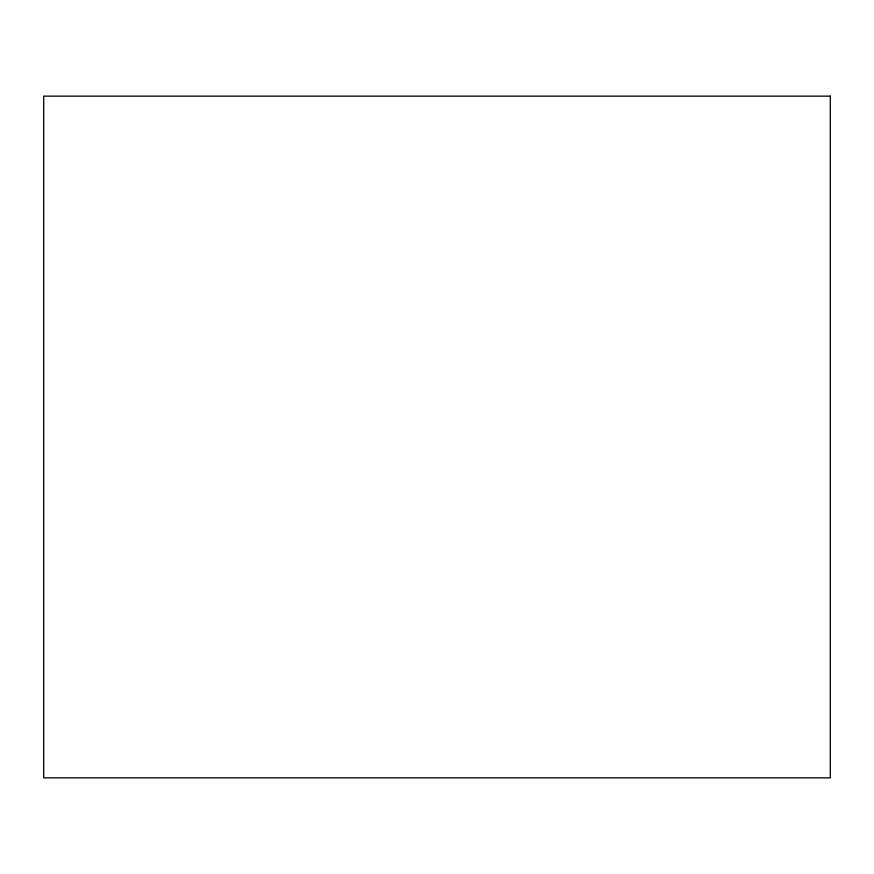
<?xml version="1.0" encoding="UTF-8"?>
<svg xmlns="http://www.w3.org/2000/svg" width="874" height="874" viewBox="0 0 874 874"><rect width="100%" height="100%" fill="white"/><g stroke="black" fill="none" stroke-linecap="round" stroke-linejoin="round"><path stroke-width="1.31" d="M830.3 96.14L43.7 96.14L43.7 777.86L830.3 777.86L830.3 96.14"/></g></svg>
